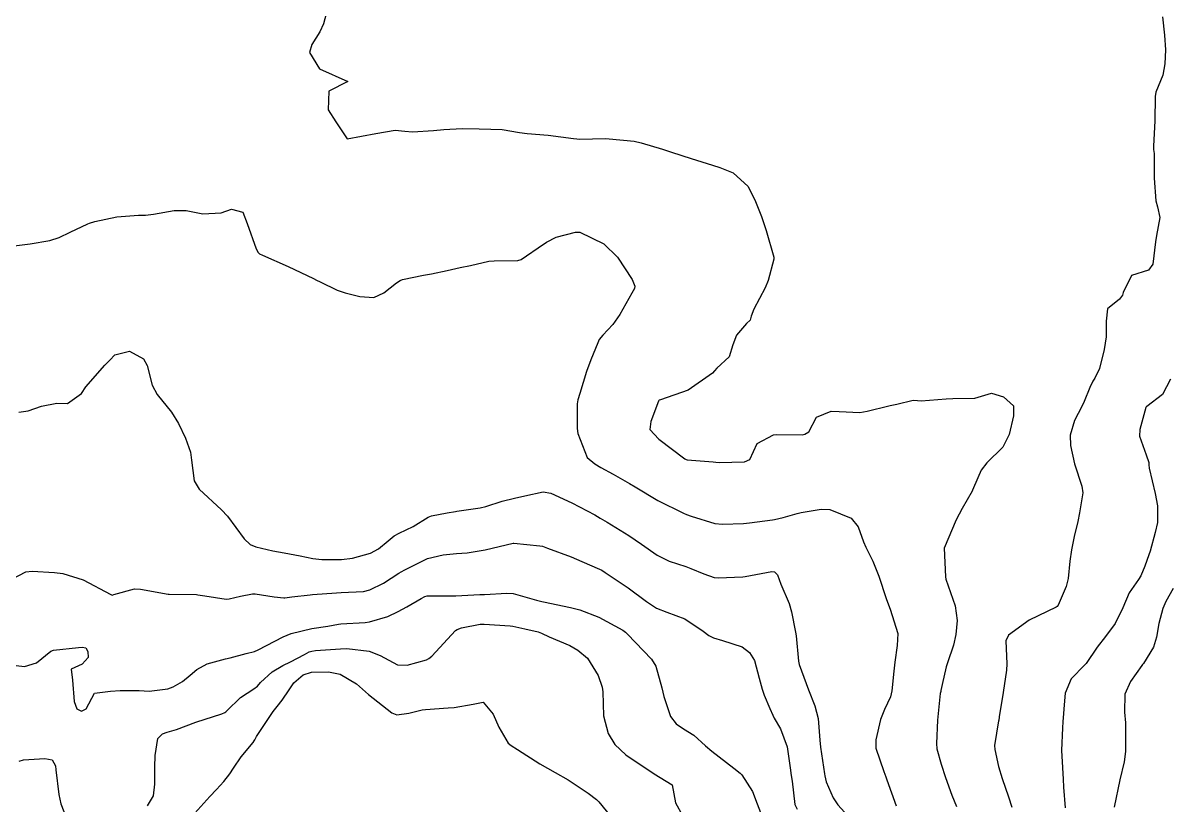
# Model space of a CAD drawing. Header units: metres. Extents: x 318500 to 325275, y 7408834 to 7428799.
# Drawn here: x 323925.7 to 324005.7, y 7421250 to 7421304.6 of the extents above; entities that cross this region are included whole.
import ezdxf

# ---------------------------------------------------------------- set-up
doc = ezdxf.new("R2010")
doc.units = ezdxf.units.M
doc.header["$MEASUREMENT"] = 0
for name, color, linetype in [('Curvas de Nivel 1m', 11, 'Continuous'), ('Curvas de Nivel 5m', 15, 'Continuous'), ('Vias Primárias', 230, 'Continuous')]:
    doc.layers.add(name, color=color, linetype=linetype)

msp = doc.modelspace()

# ---------------------------------------------------------------- linework, layer by layer
at = {"layer": 'Curvas de Nivel 1m', "flags": 128}
for points, elevation in [([(324005.202, 7421304.996), (324005.34, 7421303.727), (324005.409, 7421302.695), (324005.366, 7421301.726), (324005.22, 7421300.926), (324004.749, 7421299.735), (324004.695, 7421299.436), (324004.677, 7421297.735), (324004.577, 7421295.961), (324004.587, 7421295.736), (324004.622, 7421295.46), (324004.622, 7421293.735), (324004.735, 7421292.164), (324004.853, 7421291.732), (324005.018, 7421291), (324004.788, 7421289.732), (324004.708, 7421289.289), (324004.536, 7421287.736), (324004.236, 7421287.33), (324003.039, 7421286.945), (324002.46, 7421285.758), (324002.41, 7421285.565), (324002.213, 7421285.286), (324001.363, 7421284.612), (324001.284, 7421283.774), (324001.268, 7421282.679), (324001.143, 7421281.775), (324000.816, 7421280.45), (324000.488, 7421279.785), (324000.352, 7421279.572), (324000.13, 7421279.138), (323999.746, 7421278.165), (323999.568, 7421277.798), (323999.063, 7421276.838), (323998.775, 7421275.803), (323998.782, 7421275.094), (323999.057, 7421273.8), (323999.574, 7421272.258), (323999.649, 7421271.794), (323999.42, 7421270.385), (323999.295, 7421269.797), (323999.047, 7421268.742), (323998.85, 7421267.801), (323998.746, 7421267.024), (323998.633, 7421265.803), (323998.493, 7421265.253), (323997.922, 7421263.95), (323997.865, 7421263.867), (323997.777, 7421263.812), (323995.911, 7421262.914), (323994.464, 7421261.862), (323994.286, 7421261.472), (323994.347, 7421259.863), (323994.32, 7421259.407), (323994.089, 7421257.866), (323993.823, 7421256.165), (323993.784, 7421255.907), (323993.776, 7421255.87), (323993.499, 7421254.169), (323993.503, 7421253.873), (323993.772, 7421252.702), (323994.022, 7421251.866), (323994.464, 7421250.576), (323994.699, 7421249.856)], 734), ([(323924.373, 7421288.93), (323926.244, 7421289.16), (323927.616, 7421289.386), (323928.253, 7421289.593), (323929.026, 7421289.971), (323930.268, 7421290.559), (323930.384, 7421290.603), (323930.755, 7421290.713), (323932.274, 7421291.048), (323933.803, 7421291.147), (323934.275, 7421291.163), (323934.849, 7421291.234), (323936.278, 7421291.477), (323937.126, 7421291.475), (323938.276, 7421291.248), (323939.552, 7421291.322), (323940.28, 7421291.583), (323941.076, 7421291.376), (323941.372, 7421290.573), (323941.998, 7421288.809), (323942.14, 7421288.561), (323942.239, 7421288.464), (323942.438, 7421288.356), (323944.226, 7421287.565), (323945.99, 7421286.736), (323946.212, 7421286.627), (323946.461, 7421286.506), (323947.645, 7421285.929), (323948.203, 7421285.733), (323949.226, 7421285.49), (323950.2, 7421285.403), (323950.9, 7421285.746), (323951.788, 7421286.434), (323952.037, 7421286.608), (323952.214, 7421286.678), (323953.661, 7421286.965), (323954.22, 7421287.065), (323955.318, 7421287.289), (323956.227, 7421287.5), (323956.936, 7421287.656), (323958.234, 7421287.939), (323958.604, 7421287.975), (323960.235, 7421287.984), (323960.487, 7421288.066), (323960.843, 7421288.311), (323961.67, 7421288.878), (323962.255, 7421289.276), (323962.916, 7421289.628), (323964.266, 7421289.982), (323964.564, 7421289.967), (323966.254, 7421289.152), (323967.186, 7421288.226), (323968.217, 7421286.668), (323968.405, 7421286.208), (323968.38, 7421286.037), (323968.205, 7421285.717), (323967.348, 7421284.223), (323966.874, 7421283.535), (323966.168, 7421282.783), (323965.921, 7421282.487), (323965.816, 7421282.245), (323965.337, 7421281.057), (323965.038, 7421280.256), (323964.57, 7421278.719), (323964.428, 7421278.265), (323964.378, 7421277.993), (323964.379, 7421276.266), (323964.425, 7421275.914), (323965.076, 7421274.255), (323965.606, 7421273.807), (323966.043, 7421273.562), (323966.893, 7421273.082), (323968.032, 7421272.447), (323968.428, 7421272.206), (323970.016, 7421271.247), (323971.8, 7421270.366), (323972.002, 7421270.28), (323972.342, 7421270.155), (323973.993, 7421269.654), (323974.523, 7421269.594), (323975.993, 7421269.658), (323976.402, 7421269.696), (323977.997, 7421269.901), (323978.151, 7421269.924), (323978.75, 7421270.069), (323979.716, 7421270.343), (323980.005, 7421270.413), (323981.404, 7421270.641), (323982.009, 7421270.615), (323983.492, 7421270.008), (323983.991, 7421269.419), (323984.351, 7421268.369), (323984.512, 7421267.992), (323984.996, 7421267.015), (323985.418, 7421265.978), (323985.927, 7421264.424), (323986.084, 7421263.968), (323986.217, 7421263.667), (323986.745, 7421261.962), (323986.706, 7421261.144), (323986.542, 7421259.963), (323986.47, 7421259.354), (323986.334, 7421257.965), (323986.245, 7421257.556), (323985.827, 7421256.676), (323985.535, 7421255.974), (323985.213, 7421254.565), (323985.203, 7421253.979), (323985.766, 7421252.35), (323985.904, 7421251.969), (323985.971, 7421251.754), (323986.622, 7421249.961)], 736), ([(323925.452, 7421277.417), (323926.091, 7421277.512), (323927.017, 7421277.84), (323928.099, 7421278.032), (323928.83, 7421278.008), (323929.813, 7421278.724), (323930.115, 7421279.175), (323931.452, 7421280.7), (323931.783, 7421281.048), (323932.141, 7421281.414), (323933.16, 7421281.665), (323934.137, 7421281.132), (323934.389, 7421280.666), (323934.755, 7421279.299), (323935.095, 7421278.655), (323936.092, 7421277.413), (323936.58, 7421276.632), (323937.081, 7421275.608), (323937.418, 7421274.619), (323937.483, 7421274.057), (323937.681, 7421272.615), (323938.021, 7421272.035), (323939.581, 7421270.594), (323939.993, 7421270.149), (323941.169, 7421268.572), (323941.579, 7421268.178), (323941.965, 7421268.02), (323943.16, 7421267.74), (323943.961, 7421267.598), (323945.075, 7421267.402), (323945.957, 7421267.209), (323946.581, 7421267.125), (323947.957, 7421267.138), (323948.721, 7421267.231), (323949.961, 7421267.572), (323950.529, 7421267.879), (323951.195, 7421268.438), (323951.62, 7421268.789), (323951.978, 7421268.966), (323952.952, 7421269.449), (323953.995, 7421270.088), (323954.216, 7421270.177), (323955.318, 7421270.38), (323955.889, 7421270.484), (323956.002, 7421270.504), (323957.613, 7421270.746), (323958.007, 7421270.84), (323959.151, 7421271.195), (323960.017, 7421271.421), (323960.742, 7421271.586), (323962.023, 7421271.847), (323962.536, 7421271.771), (323964.012, 7421271.086), (323965.605, 7421270.246), (323965.997, 7421270.022), (323966.485, 7421269.74), (323967.979, 7421268.819), (323968.86, 7421268.201), (323969.962, 7421267.436), (323970.806, 7421267.025), (323971.955, 7421266.643), (323972.314, 7421266.515), (323973.227, 7421266.141), (323973.946, 7421265.881), (323974.221, 7421265.852), (323975.947, 7421265.937), (323976.106, 7421265.949), (323976.845, 7421266.097), (323977.952, 7421266.292), (323978.147, 7421266.272), (323978.344, 7421266.074), (323978.589, 7421265.422), (323979.159, 7421264.061), (323979.342, 7421263.489), (323979.607, 7421262.054), (323979.646, 7421261.803), (323979.822, 7421260.051), (323979.867, 7421259.819), (323980.507, 7421258.043), (323980.953, 7421256.915), (323981.182, 7421256.036), (323981.297, 7421254.535), (323981.354, 7421254.034), (323981.622, 7421252.171), (323981.644, 7421252.031), (323981.756, 7421251.629), (323982.226, 7421250.504), (323982.56, 7421250.018), (323983.721, 7421248.733)], 737), ([(324005.76, 7421279.716), (324005.208, 7421278.64), (324004.111, 7421277.814), (324004.067, 7421277.784), (324004.035, 7421277.741), (324003.633, 7421276.199), (324003.592, 7421275.745), (324004.067, 7421274.436), (324004.239, 7421273.914), (324004.256, 7421273.737), (324004.284, 7421273.509), (324004.7, 7421271.73), (324004.859, 7421270.886), (324004.846, 7421269.722), (324004.697, 7421269.019), (324004.336, 7421267.726), (324004.244, 7421267.459), (324003.964, 7421266.667), (324003.7, 7421265.988), (324003.524, 7421265.736), (324002.879, 7421264.803), (324002.437, 7421263.752), (324001.909, 7421262.66), (324001.24, 7421261.77), (324000.649, 7421261.018), (323999.871, 7421259.874), (323999.835, 7421259.825), (323999.788, 7421259.791), (323998.837, 7421258.819), (323998.427, 7421257.804), (323998.369, 7421257.271), (323998.263, 7421255.806), (323998.234, 7421255.386), (323998.167, 7421253.806), (323998.181, 7421253.409), (323998.285, 7421251.805), (323998.304, 7421251.255), (323998.418, 7421249.803)], 733), ([(323924.957, 7421265.762), (323925.942, 7421266.268), (323926.379, 7421266.328), (323927.942, 7421266.217), (323928.517, 7421266.159), (323929.935, 7421265.711), (323931.855, 7421264.691), (323931.92, 7421264.659), (323931.955, 7421264.654), (323932.074, 7421264.688), (323933.512, 7421265.088), (323933.926, 7421265.077), (323935.852, 7421264.71), (323935.921, 7421264.705), (323937.846, 7421264.686), (323937.921, 7421264.68), (323938.427, 7421264.605), (323939.917, 7421264.379), (323940.114, 7421264.39), (323940.895, 7421264.575), (323941.743, 7421264.743), (323941.923, 7421264.739), (323943.253, 7421264.54), (323943.919, 7421264.454), (323943.991, 7421264.457), (323944.497, 7421264.524), (323945.756, 7421264.678), (323945.923, 7421264.693), (323947.593, 7421264.817), (323947.925, 7421264.837), (323949.481, 7421264.902), (323949.928, 7421265.009), (323950.881, 7421265.495), (323951.946, 7421266.185), (323952.101, 7421266.275), (323952.355, 7421266.424), (323953.958, 7421267.198), (323955.047, 7421267.47), (323955.962, 7421267.545), (323956.717, 7421267.608), (323957.965, 7421267.807), (323959.927, 7421268.278), (323959.97, 7421268.282), (323961.771, 7421268.096), (323961.968, 7421268.056), (323962.322, 7421267.931), (323963.96, 7421267.319), (323964.702, 7421267.004), (323965.952, 7421266.47), (323966.106, 7421266.392), (323966.348, 7421266.234), (323967.934, 7421265.149), (323969.215, 7421264.197), (323969.913, 7421263.747), (323970.636, 7421263.452), (323971.902, 7421262.985), (323973.179, 7421262.141), (323973.574, 7421261.822), (323973.885, 7421261.664), (323974.52, 7421261.487), (323975.879, 7421261.048), (323976.413, 7421260.64), (323976.75, 7421260.097), (323977.081, 7421258.862), (323977.28, 7421258.088), (323977.42, 7421257.67), (323977.827, 7421256.74), (323978.031, 7421256.286), (323978.131, 7421256.075), (323978.555, 7421255.323), (323979.034, 7421254.061), (323979.232, 7421252.594), (323979.316, 7421252.057), (323979.373, 7421251.672), (323979.57, 7421250.053), (323979.735, 7421249.711)], 738), ([(324005.941, 7421265.101), (324005.435, 7421264.208), (324005.217, 7421263.717), (324004.957, 7421262.672), (324004.794, 7421261.721), (324004.587, 7421261.026), (324003.872, 7421259.89), (324003.803, 7421259.799), (324003.753, 7421259.732), (324002.978, 7421258.618), (324002.583, 7421257.749), (324002.551, 7421256.473), (324002.615, 7421255.748), (324002.634, 7421254.921), (324002.627, 7421253.747), (324002.52, 7421253.008), (324002.227, 7421251.753), (324001.841, 7421249.859)], 732), ([(323924.857, 7421259.783), (323925.854, 7421259.68), (323926.688, 7421259.928), (323927.676, 7421260.743), (323927.871, 7421260.812), (323929.601, 7421260.994), (323929.873, 7421261.021), (323930.121, 7421260.965), (323930.266, 7421260.714), (323930.272, 7421260.305), (323929.857, 7421259.841), (323929.098, 7421259.48), (323929.187, 7421258.727), (323929.315, 7421257.228), (323929.49, 7421256.723), (323929.808, 7421256.557), (323930.144, 7421256.715), (323930.724, 7421257.809), (323931.829, 7421257.955), (323932.521, 7421257.989), (323933.83, 7421257.985), (323934.525, 7421257.957), (323935.832, 7421258.122), (323936.215, 7421258.254), (323936.851, 7421258.625), (323937.389, 7421259.075), (323937.853, 7421259.463), (323938.592, 7421259.866), (323939.864, 7421260.207), (323940.174, 7421260.277), (323941.305, 7421260.568), (323941.872, 7421260.718), (323942.143, 7421260.826), (323943.882, 7421261.734), (323944.437, 7421261.972), (323945.888, 7421262.311), (323946.993, 7421262.493), (323947.743, 7421262.632), (323947.893, 7421262.651), (323949.61, 7421262.738), (323949.895, 7421262.778), (323951.172, 7421263.166), (323951.906, 7421263.504), (323952.5, 7421263.832), (323953.507, 7421264.406), (323953.768, 7421264.556), (323953.923, 7421264.598), (323955.698, 7421264.599), (323955.923, 7421264.601), (323957.592, 7421264.687), (323957.925, 7421264.702), (323959.473, 7421264.78), (323959.926, 7421264.753), (323961.556, 7421264.295), (323961.919, 7421264.208), (323962.025, 7421264.182), (323963.913, 7421263.779), (323964.559, 7421263.612), (323965.903, 7421263.122), (323967.56, 7421262.215), (323967.743, 7421262.067), (323967.887, 7421261.932), (323969.559, 7421260.193), (323969.863, 7421259.7), (323970.279, 7421258.183), (323970.43, 7421257.582), (323970.903, 7421256.174), (323971.298, 7421255.661), (323971.802, 7421255.33), (323972.525, 7421254.873), (323973.341, 7421254.137), (323973.784, 7421253.756), (323975.313, 7421252.568), (323975.762, 7421252.221), (323975.871, 7421252.108), (323976.609, 7421250.957), (323976.941, 7421250.092), (323977.71, 7421248.08)], 739), ([(323937.718, 7421249.427), (323938.756, 7421250.595), (323939.239, 7421251.086), (323939.746, 7421251.642), (323940.154, 7421252.176), (323940.406, 7421252.574), (323940.963, 7421253.377), (323941.787, 7421254.374), (323941.866, 7421254.482), (323941.899, 7421254.558), (323942.022, 7421254.786), (323943.192, 7421256.539), (323943.463, 7421256.888), (323943.822, 7421257.329), (323944.31, 7421258.048), (323944.636, 7421258.522), (323945.282, 7421259.082), (323945.851, 7421259.275), (323947.045, 7421259.3), (323947.85, 7421259.143), (323948.991, 7421258.463), (323949.829, 7421257.71), (323951.457, 7421256.434), (323951.809, 7421256.306), (323952.653, 7421256.417), (323953.573, 7421256.644), (323953.814, 7421256.678), (323955.399, 7421256.794), (323955.817, 7421256.814), (323957.141, 7421257.036), (323957.822, 7421257.173), (323958.521, 7421256.339), (323958.914, 7421255.446), (323959.572, 7421254.323), (323959.787, 7421254.149), (323960.213, 7421253.884), (323961.769, 7421252.881), (323962.857, 7421252.279), (323963.753, 7421251.774), (323965.161, 7421250.826), (323965.732, 7421250.402), (323965.904, 7421250.237), (323966.72, 7421249.225)], 741)]:
    msp.add_lwpolyline(points, dxfattribs=dict(at, elevation=elevation))
at = {"layer": 'Curvas de Nivel 5m', "flags": 128}
for points, elevation in [([(323947.064, 7421305.909), (323946.687, 7421304.506), (323946.444, 7421303.951), (323945.883, 7421303.068), (323945.729, 7421302.517), (323946.413, 7421301.375), (323948.4, 7421300.48), (323947.071, 7421299.818), (323947.014, 7421298.5), (323947.549, 7421297.679), (323948.35, 7421296.48), (323950.354, 7421296.845), (323951.7, 7421297.093), (323952.356, 7421297.017), (323952.903, 7421296.969), (323954.357, 7421297.068), (323955.097, 7421297.129), (323956.358, 7421297.199), (323957.542, 7421297.174), (323958.358, 7421297.166), (323959.161, 7421297.141), (323960.356, 7421296.92), (323960.894, 7421296.851), (323962.354, 7421296.73), (323964.127, 7421296.498), (323964.352, 7421296.474), (323964.55, 7421296.465), (323966.353, 7421296.497), (323966.608, 7421296.492), (323968.351, 7421296.314), (323968.844, 7421296.205), (323970.343, 7421295.753), (323970.973, 7421295.548), (323972.334, 7421295.102), (323973.825, 7421294.64), (323974.325, 7421294.49), (323975.271, 7421294.12), (323976.306, 7421293.162), (323976.832, 7421292.102), (323977.24, 7421291.056), (323977.568, 7421290.091), (323978.095, 7421288.229), (323978.095, 7421288.082), (323977.697, 7421286.609), (323977.492, 7421286.091), (323976.696, 7421284.604), (323976.524, 7421284.105), (323976.453, 7421283.839), (323976.182, 7421283.591), (323975.504, 7421282.782), (323975.238, 7421282.119), (323974.989, 7421281.28), (323974.135, 7421280.491), (323973.965, 7421280.3), (323973.821, 7421280.135), (323972.118, 7421278.947), (323970.193, 7421278.271), (323970.111, 7421278.245), (323970.076, 7421278.225), (323970.055, 7421278.191), (323969.529, 7421276.755), (323969.452, 7421276.196), (323970.07, 7421275.523), (323971.9, 7421274.162), (323971.995, 7421274.106), (323972.049, 7421274.096), (323973.864, 7421273.949), (323974.048, 7421273.923), (323974.281, 7421273.895), (323976.048, 7421273.944), (323976.419, 7421274.104), (323976.928, 7421275.236), (323978.076, 7421275.832), (323978.302, 7421275.851), (323980.077, 7421275.842), (323980.254, 7421275.871), (323980.548, 7421276.045), (323981.063, 7421277.073), (323982.102, 7421277.48), (323982.657, 7421277.467), (323984.101, 7421277.393), (323984.616, 7421277.478), (323986.108, 7421277.856), (323986.208, 7421277.87), (323986.674, 7421277.964), (323987.806, 7421278.261), (323988.113, 7421278.238), (323988.372, 7421278.206), (323990.114, 7421278.343), (323990.578, 7421278.377), (323992.115, 7421278.392), (323993.268, 7421278.729), (323994.119, 7421278.491), (323994.815, 7421277.859), (323994.805, 7421277.154), (323994.511, 7421275.864), (323994.071, 7421274.979), (323992.953, 7421273.881), (323992.563, 7421273.374), (323992.034, 7421272.142), (323991.961, 7421271.961), (323991.927, 7421271.892), (323991.223, 7421270.691), (323990.816, 7421269.908), (323989.98, 7421267.92), (323990.065, 7421265.918), (323990.102, 7421265.763), (323990.737, 7421263.908), (323990.874, 7421262.87), (323990.8, 7421261.906), (323990.629, 7421261.169), (323990.199, 7421259.915), (323990.126, 7421259.656), (323989.847, 7421258.414), (323989.756, 7421258.006), (323989.736, 7421257.922), (323989.705, 7421257.789), (323989.515, 7421255.925), (323989.434, 7421254.287), (323989.474, 7421253.925), (323989.774, 7421252.863), (323990.078, 7421251.915), (323990.522, 7421250.683), (323990.847, 7421249.903)], 735), ([(323934.418, 7421249.958), (323934.832, 7421250.649), (323934.932, 7421251.459), (323934.938, 7421252.648), (323934.951, 7421253.47), (323935.148, 7421254.646), (323935.462, 7421254.975), (323935.794, 7421255.082), (323936.438, 7421255.272), (323937.802, 7421255.779), (323939.6, 7421256.375), (323939.809, 7421256.454), (323939.883, 7421256.506), (323939.949, 7421256.579), (323940.895, 7421257.498), (323941.833, 7421258.101), (323942.087, 7421258.306), (323942.297, 7421258.553), (323943.105, 7421259.287), (323943.858, 7421259.729), (323944.384, 7421260.003), (323945.358, 7421260.515), (323945.694, 7421260.689), (323945.872, 7421260.745), (323946.146, 7421260.78), (323947.874, 7421260.914), (323948.321, 7421260.92), (323949.873, 7421260.734), (323950.639, 7421260.442), (323951.86, 7421259.796), (323952.525, 7421259.755), (323953.866, 7421260.146), (323954.042, 7421260.223), (323954.241, 7421260.394), (323955.888, 7421262.171), (323956.004, 7421262.254), (323956.323, 7421262.366), (323957.631, 7421262.616), (323957.894, 7421262.626), (323959.719, 7421262.496), (323959.892, 7421262.476), (323960.745, 7421262.307), (323961.672, 7421262.078), (323961.887, 7421261.992), (323962.426, 7421261.743), (323963.879, 7421261.127), (323964.434, 7421260.82), (323965.105, 7421260.251), (323965.852, 7421259.043), (323966.125, 7421258.236), (323966.167, 7421257.903), (323966.21, 7421256.234), (323966.556, 7421254.987), (323967.02, 7421254.222), (323967.779, 7421253.499), (323969.76, 7421252.19), (323971.002, 7421251.421), (323971.243, 7421250.167), (323971.727, 7421249.277)], 740), ([(323925.469, 7421253.069), (323925.766, 7421253.163), (323927.268, 7421253.247), (323927.766, 7421253.157), (323927.996, 7421252.738), (323928.027, 7421252.466), (323928.229, 7421250.735), (323928.374, 7421250.083), (323928.919, 7421248.728)], 740)]:
    msp.add_lwpolyline(points, dxfattribs=dict(at, elevation=elevation))
at = {"layer": 'Vias Primárias'}
for points in [[(323715.644, 7420145.548, 0), (323709.04, 7420132.939)], [(323831.088, 7420001.787, 0), (323833.844, 7420008.443, 0.220888)]]:
    msp.add_lwpolyline(points, format="xyb", dxfattribs=at)

doc.saveas('drawing.dxf')
